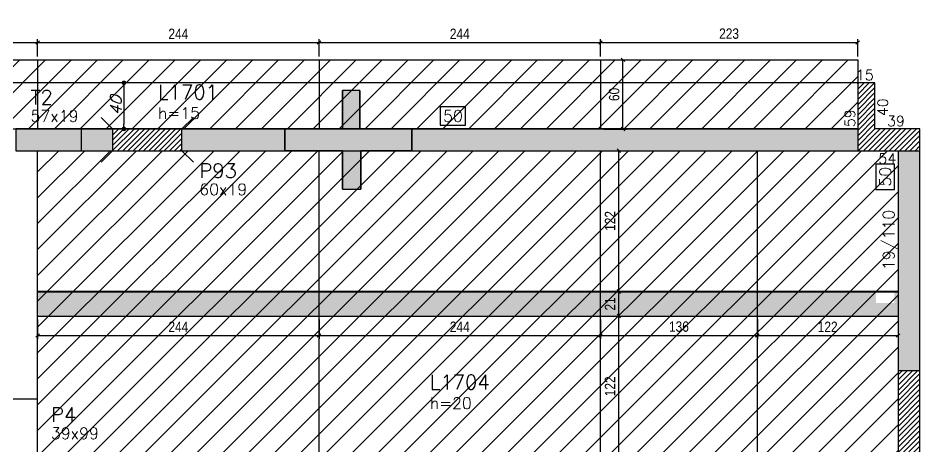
# Model space of a CAD drawing. Extents: x 1860 to 8661, y -614 to 3008.
# Drawn here: x 6508 to 7290, y 2087 to 2460 of the extents above; entities that cross this region are included whole.
import ezdxf
from ezdxf.enums import TextEntityAlignment as Align

# ---------------------------------------------------------------- set-up
doc = ezdxf.new("R2010")
doc.units = 0
for name, color, linetype in [('COTA', 241, 'Continuous'), ('F-CORTE', 4, 'Continuous'), ('F-COTAS', 106, 'Continuous'), ('F-DESNIVEL-1', 254, 'Continuous'), ('F-LAJES', 3, 'Continuous'), ('F-LAJES-DIM', 2, 'Continuous'), ('F-LAJES-NOME', 4, 'Continuous'), ('F-PILARES-DIM', 172, 'Continuous'), ('F-PILARES-HACH', 174, 'Continuous'), ('F-PILARES-M', 170, 'Continuous'), ('F-PILARES-N', 170, 'Continuous'), ('F-PILARES-NASCE', 4, 'Continuous'), ('F-PILARES-NOME', 170, 'Continuous'), ('F-PILARES-S', 170, 'Continuous'), ('F-SOLIDO-CORTE', 71, 'Continuous'), ('F-VIGAS', 3, 'Continuous'), ('F-VIGAS-DIM', 2, 'Continuous'), ('Painéis', 200, 'Continuous')]:
    doc.layers.add(name, color=color, linetype=linetype)
doc.layers.add('Hachura', color=251, linetype='Continuous', lineweight=9)
doc.styles.add('COTA TECNICA-50', font='techl___.ttf', dxfattribs={"height": 9})
doc.styles.add('CP-TEXT-INCL', font='romans.shx', dxfattribs={"oblique": 20})
doc.styles.add('MCP', font='romans.shx')
doc.dimstyles.new('COTA PAINEL-50', dxfattribs={"dimtxt": 9, "dimasz": 3, "dimexe": 3, "dimexo": 3, "dimgap": 3, "dimtad": 1, "dimdec": 1, "dimzin": 12, "dimdsep": 46, "dimtxsty": 'COTA TECNICA-50', "dimblk1": 'OBLIQUE', "dimblk2": 'OBLIQUE', "dimsah": 1, "dimcen": 0.9, "dimclrd": 4, "dimclre": 4, "dimclrt": 240, "dimadec": 1, "dimazin": 3, "dimtfac": 1, "dimtdec": 1, "dimtmove": 0, "dimatfit": 3, "dimfxl": 1, "dimtolj": 1, "dimtzin": 12, "dimarcsym": 0})
doc.dimstyles.new('CP-COTAS-50', dxfattribs={"dimscale": 0.8, "dimtxt": 12.5, "dimasz": 5, "dimexe": 5, "dimexo": 5, "dimgap": 2.5, "dimtad": 1, "dimdec": 1, "dimdsep": 46, "dimtxsty": 'CP-TEXT-INCL', "dimblk1": 'DOT', "dimblk2": 'DOT', "dimsah": 1, "dimcen": 9, "dimclrd": 256, "dimclre": 256, "dimclrt": 256, "dimadec": 0, "dimazin": 0, "dimtfac": 1, "dimtdec": 1, "dimtmove": 2, "dimatfit": 3, "dimldrblk": 'DOT', "dimfxl": 5, "dimtolj": 1, "dimarcsym": 0})
pattern_1 = [(45, (4454.8736, 10738.8875), (-2.245064, 2.245064), [])]

# ---------------------------------------------------------------- blocks, each defined once
blk = doc.blocks.new('*U36')
at = {"layer": 'F-VIGAS-DIM', "color": 1}
blk.add_lwpolyline([(0, 0), (22, 0), (22, 16), (0, 16)], close=True, dxfattribs=at)
at = {"layer": 'F-VIGAS-DIM', "style": 'MCP'}
blk.add_attdef('DIM', text='', height=10, dxfattribs=at).set_placement((11, 8), align=Align.MIDDLE_CENTER)
blk = doc.blocks.new('_Dot')
at = {"color": 0, "linetype": 'ByBlock', "lineweight": -2}
blk.add_line((-0.5, 0), (-1, 0), dxfattribs=at)
at = {"color": 0, "linetype": 'ByBlock', "const_width": 0.5}
blk.add_lwpolyline([(-0.25, 0, 1), (0.25, 0, 1)], format="xyb", close=True, dxfattribs=at)
blk = doc.blocks.new('*D1054')
at = {"layer": 'Defpoints', "color": 0, "transparency": 16777216}
for p in [(6599.72, 2403.39), (6599.72, 2363.39), (6599.72, 2363.39)]:
    blk.add_point(p, dxfattribs=at)
at = {"layer": 'F-COTAS', "lineweight": -2, "transparency": 16777216}
blk.add_line((6599.72, 2399.39), (6599.72, 2367.39), dxfattribs=at)
at = {"layer": 'F-COTAS', "lineweight": -2, "transparency": 16777216, "xscale": 4, "yscale": 4, "zscale": 4}
for p, rotation in [((6599.72, 2403.39), 90), ((6599.72, 2363.39), 270)]:
    blk.add_blockref('_Dot', p, dxfattribs=dict(at, rotation=rotation))
at = {"layer": 'F-COTAS', "transparency": 16777216, "insert": (6592.72, 2383.39), "char_height": 10, "attachment_point": 5, "rotation": 90, "style": 'CP-TEXT-INCL'}
blk.add_mtext('\\A1;40', dxfattribs=at)
blk = doc.blocks.new('_Oblique')
at = {"color": 0, "linetype": 'ByBlock', "lineweight": -2}
blk.add_line((-0.5, -0.5), (0.5, 0.5), dxfattribs=at)
blk = doc.blocks.new('*D1152')
at = {"layer": 'COTA', "color": 4, "lineweight": -2, "transparency": 16777216}
for p, q in [((6524.87, 2197.99), (6524.87, 2181.07)), ((6768.87, 2197.99), (6768.87, 2181.07)), ((6524.87, 2184.07), (6768.87, 2184.07))]:
    blk.add_line(p, q, dxfattribs=at)
at = {"layer": 'Defpoints', "color": 0, "transparency": 16777216}
for p in [(6524.87, 2200.99), (6768.87, 2200.99), (6768.87, 2184.07)]:
    blk.add_point(p, dxfattribs=at)
at = {"layer": 'COTA', "color": 4, "lineweight": -2, "transparency": 16777216, "xscale": 3, "yscale": 3, "zscale": 3, "rotation": 180}
blk.add_blockref('_Oblique', (6524.87, 2184.07), dxfattribs=at)
at = {"layer": 'COTA', "color": 4, "lineweight": -2, "transparency": 16777216, "xscale": 3, "yscale": 3, "zscale": 3}
blk.add_blockref('_Oblique', (6768.87, 2184.07), dxfattribs=at)
at = {"layer": 'COTA', "color": 240, "transparency": 16777216, "insert": (6646.87, 2191.64), "char_height": 9, "attachment_point": 5, "style": 'COTA TECNICA-50'}
blk.add_mtext('\\A1;244', dxfattribs=at)
blk = doc.blocks.new('*D1153')
at = {"layer": 'COTA', "color": 4, "lineweight": -2, "transparency": 16777216}
for p, q in [((6768.87, 2197.99), (6768.87, 2181.07)), ((7012.87, 2197.99), (7012.87, 2181.07)), ((6768.87, 2184.07), (7012.87, 2184.07))]:
    blk.add_line(p, q, dxfattribs=at)
at = {"layer": 'Defpoints', "color": 0, "transparency": 16777216}
for p in [(6768.87, 2200.99), (7012.87, 2200.99), (7012.87, 2184.07)]:
    blk.add_point(p, dxfattribs=at)
at = {"layer": 'COTA', "color": 4, "lineweight": -2, "transparency": 16777216, "xscale": 3, "yscale": 3, "zscale": 3, "rotation": 180}
blk.add_blockref('_Oblique', (6768.87, 2184.07), dxfattribs=at)
at = {"layer": 'COTA', "color": 4, "lineweight": -2, "transparency": 16777216, "xscale": 3, "yscale": 3, "zscale": 3}
blk.add_blockref('_Oblique', (7012.87, 2184.07), dxfattribs=at)
at = {"layer": 'COTA', "color": 240, "transparency": 16777216, "insert": (6890.87, 2191.64), "char_height": 9, "attachment_point": 5, "style": 'COTA TECNICA-50'}
blk.add_mtext('\\A1;244', dxfattribs=at)
blk = doc.blocks.new('*D1154')
at = {"layer": 'COTA', "color": 4, "lineweight": -2, "transparency": 16777216}
for p, q in [((7012.87, 2197.99), (7012.87, 2181.07)), ((7148.87, 2197.99), (7148.87, 2181.07)), ((7012.87, 2184.07), (7148.87, 2184.07))]:
    blk.add_line(p, q, dxfattribs=at)
at = {"layer": 'Defpoints', "color": 0, "transparency": 16777216}
for p in [(7012.87, 2200.99), (7148.87, 2200.99), (7148.87, 2184.07)]:
    blk.add_point(p, dxfattribs=at)
at = {"layer": 'COTA', "color": 4, "lineweight": -2, "transparency": 16777216, "xscale": 3, "yscale": 3, "zscale": 3, "rotation": 180}
blk.add_blockref('_Oblique', (7012.87, 2184.07), dxfattribs=at)
at = {"layer": 'COTA', "color": 4, "lineweight": -2, "transparency": 16777216, "xscale": 3, "yscale": 3, "zscale": 3}
blk.add_blockref('_Oblique', (7148.87, 2184.07), dxfattribs=at)
at = {"layer": 'COTA', "color": 240, "transparency": 16777216, "insert": (7080.87, 2191.77), "char_height": 9, "attachment_point": 5, "style": 'COTA TECNICA-50'}
blk.add_mtext('\\A1;136', dxfattribs=at)
blk = doc.blocks.new('*D1155')
at = {"layer": 'COTA', "color": 4, "lineweight": -2, "transparency": 16777216}
for p, q in [((7148.87, 2197.99), (7148.87, 2181.07)), ((7270.87, 2197.99), (7270.87, 2181.07)), ((7148.87, 2184.07), (7270.87, 2184.07))]:
    blk.add_line(p, q, dxfattribs=at)
at = {"layer": 'Defpoints', "color": 0, "transparency": 16777216}
for p in [(7148.87, 2200.99), (7270.87, 2200.99), (7270.87, 2184.07)]:
    blk.add_point(p, dxfattribs=at)
at = {"layer": 'COTA', "color": 4, "lineweight": -2, "transparency": 16777216, "xscale": 3, "yscale": 3, "zscale": 3, "rotation": 180}
blk.add_blockref('_Oblique', (7148.87, 2184.07), dxfattribs=at)
at = {"layer": 'COTA', "color": 4, "lineweight": -2, "transparency": 16777216, "xscale": 3, "yscale": 3, "zscale": 3}
blk.add_blockref('_Oblique', (7270.87, 2184.07), dxfattribs=at)
at = {"layer": 'COTA', "color": 240, "transparency": 16777216, "insert": (7209.87, 2191.63), "char_height": 9, "attachment_point": 5, "style": 'COTA TECNICA-50'}
blk.add_mtext('\\A1;122', dxfattribs=at)
blk = doc.blocks.new('*D1163')
at = {"layer": 'COTA', "color": 4, "lineweight": -2, "transparency": 16777216}
for p, q in [((7015.87, 2200.99), (7031.72, 2200.99)), ((7028.72, 2078.99), (7028.72, 2200.99)), ((7015.87, 2078.99), (7031.72, 2078.99))]:
    blk.add_line(p, q, dxfattribs=at)
at = {"layer": 'Defpoints', "color": 0, "transparency": 16777216}
for p in [(7012.87, 2200.99), (7028.72, 2200.99), (7012.87, 2078.99)]:
    blk.add_point(p, dxfattribs=at)
at = {"layer": 'COTA', "color": 4, "lineweight": -2, "transparency": 16777216, "xscale": 3, "yscale": 3, "zscale": 3}
for p, rotation in [((7028.72, 2200.99), 90), ((7028.72, 2078.99), 270)]:
    blk.add_blockref('_Oblique', p, dxfattribs=dict(at, rotation=rotation))
at = {"layer": 'COTA', "color": 240, "transparency": 16777216, "insert": (7021.16, 2139.99), "char_height": 9, "attachment_point": 5, "rotation": 90, "style": 'COTA TECNICA-50'}
blk.add_mtext('\\A1;122', dxfattribs=at)
blk = doc.blocks.new('*D1164')
at = {"layer": 'COTA', "color": 4, "lineweight": -2, "transparency": 16777216}
for p, q in [((7015.87, 2221.99), (7031.72, 2221.99)), ((7028.72, 2200.99), (7028.72, 2221.99)), ((7015.87, 2200.99), (7031.72, 2200.99))]:
    blk.add_line(p, q, dxfattribs=at)
at = {"layer": 'Defpoints', "color": 0, "transparency": 16777216}
for p in [(7012.87, 2221.99), (7028.72, 2221.99), (7012.87, 2200.99)]:
    blk.add_point(p, dxfattribs=at)
at = {"layer": 'COTA', "color": 4, "lineweight": -2, "transparency": 16777216, "xscale": 3, "yscale": 3, "zscale": 3}
for p, rotation in [((7028.72, 2221.99), 90), ((7028.72, 2200.99), 270)]:
    blk.add_blockref('_Oblique', p, dxfattribs=dict(at, rotation=rotation))
at = {"layer": 'COTA', "color": 240, "transparency": 16777216, "insert": (7021.16, 2211.49), "char_height": 9, "attachment_point": 5, "rotation": 90, "style": 'COTA TECNICA-50'}
blk.add_mtext('\\A1;21', dxfattribs=at)
blk = doc.blocks.new('*D1165')
at = {"layer": 'COTA', "color": 4, "lineweight": -2, "transparency": 16777216}
for p, q in [((7015.87, 2344.49), (7031.72, 2344.49)), ((7028.72, 2222.49), (7028.72, 2344.49)), ((7015.87, 2222.49), (7031.72, 2222.49))]:
    blk.add_line(p, q, dxfattribs=at)
at = {"layer": 'Defpoints', "color": 0, "transparency": 16777216}
for p in [(7012.87, 2344.49), (7028.72, 2344.49), (7012.87, 2222.49)]:
    blk.add_point(p, dxfattribs=at)
at = {"layer": 'COTA', "color": 4, "lineweight": -2, "transparency": 16777216, "xscale": 3, "yscale": 3, "zscale": 3}
for p, rotation in [((7028.72, 2344.49), 90), ((7028.72, 2222.49), 270)]:
    blk.add_blockref('_Oblique', p, dxfattribs=dict(at, rotation=rotation))
at = {"layer": 'COTA', "color": 240, "transparency": 16777216, "insert": (7021.16, 2283.49), "char_height": 9, "attachment_point": 5, "rotation": 90, "style": 'COTA TECNICA-50'}
blk.add_mtext('\\A1;122', dxfattribs=at)
blk = doc.blocks.new('*D1407')
at = {"layer": 'COTA', "color": 4, "lineweight": -2, "transparency": 16777216}
for p, q in [((6280.87, 2426.29), (6280.87, 2441.33)), ((6524.87, 2426.29), (6524.87, 2441.33)), ((6280.87, 2438.33), (6524.87, 2438.33))]:
    blk.add_line(p, q, dxfattribs=at)
at = {"layer": 'Defpoints', "color": 0, "transparency": 16777216}
for p in [(6524.87, 2438.33), (6280.87, 2423.29), (6524.87, 2423.29)]:
    blk.add_point(p, dxfattribs=at)
at = {"layer": 'COTA', "color": 4, "lineweight": -2, "transparency": 16777216, "xscale": 3, "yscale": 3, "zscale": 3, "rotation": 180}
blk.add_blockref('_Oblique', (6280.87, 2438.33), dxfattribs=at)
at = {"layer": 'COTA', "color": 4, "lineweight": -2, "transparency": 16777216, "xscale": 3, "yscale": 3, "zscale": 3}
blk.add_blockref('_Oblique', (6524.87, 2438.33), dxfattribs=at)
at = {"layer": 'COTA', "color": 240, "transparency": 16777216, "insert": (6402.87, 2445.9), "char_height": 9, "attachment_point": 5, "style": 'COTA TECNICA-50'}
blk.add_mtext('\\A1;244', dxfattribs=at)
blk = doc.blocks.new('*D1408')
at = {"layer": 'COTA', "color": 4, "lineweight": -2, "transparency": 16777216}
for p, q in [((6524.87, 2426.29), (6524.87, 2441.33)), ((6768.87, 2426.29), (6768.87, 2441.33)), ((6524.87, 2438.33), (6768.87, 2438.33))]:
    blk.add_line(p, q, dxfattribs=at)
at = {"layer": 'Defpoints', "color": 0, "transparency": 16777216}
for p in [(6768.87, 2438.33), (6524.87, 2423.29), (6768.87, 2423.29)]:
    blk.add_point(p, dxfattribs=at)
at = {"layer": 'COTA', "color": 4, "lineweight": -2, "transparency": 16777216, "xscale": 3, "yscale": 3, "zscale": 3, "rotation": 180}
blk.add_blockref('_Oblique', (6524.87, 2438.33), dxfattribs=at)
at = {"layer": 'COTA', "color": 4, "lineweight": -2, "transparency": 16777216, "xscale": 3, "yscale": 3, "zscale": 3}
blk.add_blockref('_Oblique', (6768.87, 2438.33), dxfattribs=at)
at = {"layer": 'COTA', "color": 240, "transparency": 16777216, "insert": (6646.87, 2445.9), "char_height": 9, "attachment_point": 5, "style": 'COTA TECNICA-50'}
blk.add_mtext('\\A1;244', dxfattribs=at)
blk = doc.blocks.new('*D1409')
at = {"layer": 'COTA', "color": 4, "lineweight": -2, "transparency": 16777216}
for p, q in [((6768.87, 2426.29), (6768.87, 2441.33)), ((7012.87, 2426.29), (7012.87, 2441.33)), ((6768.87, 2438.33), (7012.87, 2438.33))]:
    blk.add_line(p, q, dxfattribs=at)
at = {"layer": 'Defpoints', "color": 0, "transparency": 16777216}
for p in [(7012.87, 2438.33), (6768.87, 2423.29), (7012.87, 2423.29)]:
    blk.add_point(p, dxfattribs=at)
at = {"layer": 'COTA', "color": 4, "lineweight": -2, "transparency": 16777216, "xscale": 3, "yscale": 3, "zscale": 3, "rotation": 180}
blk.add_blockref('_Oblique', (6768.87, 2438.33), dxfattribs=at)
at = {"layer": 'COTA', "color": 4, "lineweight": -2, "transparency": 16777216, "xscale": 3, "yscale": 3, "zscale": 3}
blk.add_blockref('_Oblique', (7012.87, 2438.33), dxfattribs=at)
at = {"layer": 'COTA', "color": 240, "transparency": 16777216, "insert": (6890.87, 2445.9), "char_height": 9, "attachment_point": 5, "style": 'COTA TECNICA-50'}
blk.add_mtext('\\A1;244', dxfattribs=at)
blk = doc.blocks.new('*D1410')
at = {"layer": 'COTA', "color": 4, "lineweight": -2, "transparency": 16777216}
for p, q in [((7012.87, 2426.29), (7012.87, 2441.33)), ((7235.87, 2426.29), (7235.87, 2441.33)), ((7012.87, 2438.33), (7235.87, 2438.33))]:
    blk.add_line(p, q, dxfattribs=at)
at = {"layer": 'Defpoints', "color": 0, "transparency": 16777216}
for p in [(7235.87, 2438.33), (7012.87, 2423.29), (7235.87, 2423.29)]:
    blk.add_point(p, dxfattribs=at)
at = {"layer": 'COTA', "color": 4, "lineweight": -2, "transparency": 16777216, "xscale": 3, "yscale": 3, "zscale": 3, "rotation": 180}
blk.add_blockref('_Oblique', (7012.87, 2438.33), dxfattribs=at)
at = {"layer": 'COTA', "color": 4, "lineweight": -2, "transparency": 16777216, "xscale": 3, "yscale": 3, "zscale": 3}
blk.add_blockref('_Oblique', (7235.87, 2438.33), dxfattribs=at)
at = {"layer": 'COTA', "color": 240, "transparency": 16777216, "insert": (7124.37, 2446.03), "char_height": 9, "attachment_point": 5, "style": 'COTA TECNICA-50'}
blk.add_mtext('\\A1;223', dxfattribs=at)
blk = doc.blocks.new('*D1374')
at = {"layer": 'COTA', "color": 4, "lineweight": -2, "transparency": 16777216}
for p, q in [((7015.87, 2423.29), (7035.37, 2423.29)), ((7032.37, 2363.29), (7032.37, 2423.29)), ((7015.87, 2363.29), (7035.37, 2363.29))]:
    blk.add_line(p, q, dxfattribs=at)
at = {"layer": 'Defpoints', "color": 0, "transparency": 16777216}
for p in [(7012.87, 2423.29), (7032.37, 2423.29), (7012.87, 2363.29)]:
    blk.add_point(p, dxfattribs=at)
at = {"layer": 'COTA', "color": 4, "lineweight": -2, "transparency": 16777216, "xscale": 3, "yscale": 3, "zscale": 3}
for p, rotation in [((7032.37, 2423.29), 90), ((7032.37, 2363.29), 270)]:
    blk.add_blockref('_Oblique', p, dxfattribs=dict(at, rotation=rotation))
at = {"layer": 'COTA', "color": 240, "transparency": 16777216, "insert": (7024.78, 2393.29), "char_height": 9, "attachment_point": 5, "rotation": 90, "style": 'COTA TECNICA-50'}
blk.add_mtext('\\A1;60', dxfattribs=at)

msp = doc.modelspace()

# ---------------------------------------------------------------- hatches: boundary and pattern name
at = {"layer": 'F-PILARES-HACH', "linetype": 'Continuous'}
h = msp.add_hatch(dxfattribs=at)
h.set_pattern_fill('ANSI31', color=256, style=0)
h.set_pattern_definition(pattern_1)
h.paths.add_polyline_path([(7235.87, 2403.39), (7235.87, 2344.39), (7289.87, 2344.39), (7289.87, 2363.39), (7250.87, 2363.39), (7250.87, 2403.39)], flags=16)
msp.add_hatch(color=252, dxfattribs=at).paths.add_polyline_path([(6505.87, 2344.39), (6562.87, 2344.39), (6562.87, 2363.39), (6505.87, 2363.39)], flags=16)
h = msp.add_hatch(dxfattribs=at)
h.set_pattern_fill('ANSI31', color=256, style=0)
h.set_pattern_definition(pattern_1)
h.paths.add_polyline_path([(6589.87, 2344.39), (6649.87, 2344.39), (6649.87, 2363.39), (6589.87, 2363.39)], flags=16)
h = msp.add_hatch(dxfattribs=at)
h.set_pattern_fill('ANSI31', color=256, style=0)
h.set_pattern_definition(pattern_1)
h.paths.add_polyline_path([(7270.87, 2026.39), (7289.87, 2026.39), (7289.87, 2153.39), (7270.87, 2153.39)], flags=16)
at = {"layer": 'F-SOLIDO-CORTE', "linetype": 'Continuous'}
msp.add_hatch(color=256, dxfattribs=at).paths.add_polyline_path([(6739.18, 2344.39), (6789.18, 2344.39), (6789.18, 2311.04), (6805.18, 2311.04), (6805.18, 2344.39), (6849.18, 2344.39), (6849.18, 2363.39), (6804.18, 2363.39), (6804.18, 2396.74), (6789.18, 2396.74), (6789.18, 2363.39), (6739.18, 2363.39)], flags=16)
msp.add_hatch(color=256, dxfattribs=at).paths.add_polyline_path([(6739.18, 2344.39), (6789.18, 2344.39), (6789.18, 2311.04), (6805.18, 2311.04), (6805.18, 2344.39), (6849.18, 2344.39), (6849.18, 2363.39), (6804.18, 2363.39), (6804.18, 2396.74), (6789.18, 2396.74), (6789.18, 2363.39), (6739.18, 2363.39)], flags=16)
at = {"layer": 'Hachura', "linetype": 'ByBlock'}
h = msp.add_hatch(dxfattribs=at)
h.set_pattern_fill('ANSI31', color=256, scale=5)
h.paths.add_polyline_path([(5634.83, 714.79), (5649.83, 714.79), (5649.83, 761.29), (5634.83, 761.29)])
h.paths.add_polyline_path([(5949.87, 694.79), (5949.87, 761.29), (5710.87, 761.29), (5710.87, 694.79)])
h.paths.add_polyline_path([(5938.58, 605.04), (5938.58, 620.04), (5708.58, 620.04), (5708.58, 605.04)])
h.paths.add_polyline_path([(6709.87, -101.64), (6769.87, -101.64), (6769.87, 142.36), (6709.87, 142.36)])
h.paths.add_polyline_path([(6709.87, 142.36), (6769.87, 142.36), (6769.87, 386.36), (6709.87, 386.36)])
h.paths.add_polyline_path([(6709.87, 386.36), (6769.87, 386.36), (6769.87, 630.36), (6709.87, 630.36)])
h.paths.add_polyline_path([(6709.87, 630.36), (6769.87, 630.36), (6769.87, 874.36), (6709.87, 874.36)])
h.paths.add_polyline_path([(6709.87, 874.36), (6769.87, 874.36), (6769.87, 1118.36), (6709.87, 1118.36)])
h.paths.add_polyline_path([(6709.87, 1118.36), (6769.87, 1118.36), (6769.87, 1341.36), (6709.87, 1341.36)])
h.paths.add_polyline_path([(5792.87, 2423.29), (5792.87, 2363.29), (6036.87, 2363.29), (6036.87, 2423.29)])
h.paths.add_polyline_path([(6036.87, 2423.29), (6036.87, 2363.29), (6280.87, 2363.29), (6280.87, 2423.29)])
h.paths.add_polyline_path([(6524.87, 2363.29), (6524.87, 2423.29), (6280.87, 2423.29), (6280.87, 2363.29)])
h.paths.add_polyline_path([(6768.87, 2363.29), (6768.87, 2423.29), (6524.87, 2423.29), (6524.87, 2363.29)])
h.paths.add_polyline_path([(7012.87, 2363.29), (7012.87, 2423.29), (6768.87, 2423.29), (6768.87, 2363.29)])
h.paths.add_polyline_path([(7235.87, 2363.29), (7235.87, 2423.29), (7012.87, 2423.29), (7012.87, 2363.29)])
h.paths.add_polyline_path([(6847.43, -116.74), (6862.43, -116.74), (6862.43, 127.26), (6847.43, 127.26)])
h.paths.add_polyline_path([(6847.43, 127.26), (6862.43, 127.26), (6862.43, 371.26), (6847.43, 371.26)])
h.paths.add_polyline_path([(6847.43, 371.26), (6862.43, 371.26), (6862.43, 615.26), (6847.43, 615.26)])
h.paths.add_polyline_path([(6862.43, 859.26), (6847.43, 859.26), (6847.43, 615.26), (6862.43, 615.26)])
h.paths.add_polyline_path([(6862.43, 1103.26), (6847.43, 1103.26), (6847.43, 859.26), (6862.43, 859.26)])
h.paths.add_polyline_path([(6862.43, 1103.26), (6862.43, 1112.26), (6847.43, 1112.26), (6847.43, 1103.26)])
h.paths.add_polyline_path([(6862.43, 1356.26), (6847.43, 1356.26), (6847.43, 1112.26), (6862.43, 1112.26)])
h.paths.add_polyline_path([(7250.87, 2525.66), (7250.87, 2540.66), (7006.87, 2540.66), (7006.87, 2525.66)])
h.paths.add_polyline_path([(6997.87, 2525.66), (7006.87, 2525.66), (7006.87, 2540.66), (6997.87, 2540.66)])
h.paths.add_polyline_path([(6997.87, 2525.66), (6997.87, 2540.66), (6753.87, 2540.66), (6753.87, 2525.66)])
h.paths.add_polyline_path([(6753.87, 2525.66), (6753.87, 2540.66), (6509.87, 2540.66), (6509.87, 2525.66)])
h.paths.add_polyline_path([(6265.87, 2540.66), (6265.87, 2525.66), (6509.87, 2525.66), (6509.87, 2540.66)])
h.paths.add_polyline_path([(6021.87, 2540.66), (6021.87, 2525.66), (6265.87, 2525.66), (6265.87, 2540.66)])
h.paths.add_polyline_path([(5777.87, 2540.66), (5777.87, 2525.66), (6021.87, 2525.66), (6021.87, 2540.66)])
h = msp.add_hatch(dxfattribs=at)
h.set_pattern_fill('ANSI31', color=256, scale=5)
h.set_pattern_definition([(45, (6102.888, -94.022), (-11.22532, 11.22532), [])])
h.paths.add_polyline_path([(6485.87, 2048.89), (6485.87, 2128.89), (6495.87, 2128.89), (6495.87, 2344.39), (5792.87, 2344.39), (5749.87, 2344.39), (5749.87, 2153.39), (5749.87, 2048.89), (5978.87, 2048.89)])
h.paths.add_polyline_path([(5978.87, 2029.89), (5749.87, 2029.89), (5749.87, 1954.39), (5749.87, 1723.39), (5749.87, 1622.39), (6286.87, 1622.39), (6505.87, 1622.39), (6505.87, 2029.89), (6485.87, 2029.89)])
h.paths.add_polyline_path([(7270.87, 2153.39), (7270.87, 2344.39), (7235.87, 2344.39), (6562.87, 2344.39), (6524.87, 2344.39), (6524.87, 2128.89), (6524.87, 2029.89), (6524.87, 1622.39), (6950.37, 1622.39), (7099.37, 1622.39), (7230.87, 1622.39), (7230.87, 1641.39), (7230.87, 1939.39), (7270.87, 1939.39), (7270.87, 2026.39)])
h.paths.add_polyline_path([(5582.87, 1567.39), (5730.87, 1567.39), (5730.87, 1723.39), (5730.87, 1954.39), (5730.87, 2029.89), (5582.87, 2029.89)])
at = {"layer": 'Hachura'}
h = msp.add_hatch(color=256, dxfattribs=at)
h.dxf.hatch_style = 1
h.paths.add_polyline_path([(6768.87, 2200.99), (6768.87, 2222.49), (6524.87, 2222.49), (6524.87, 2202.62), (6524.87, 2200.99)])
h.paths.add_polyline_path([(6768.87, 2222.49), (6768.87, 2200.99), (7012.87, 2200.99), (7012.87, 2222.49)])
h.paths.add_polyline_path([(7012.87, 2222.49), (7012.87, 2200.99), (7148.87, 2200.99), (7148.87, 2222.49)])
h.paths.add_polyline_path([(7148.87, 2222.49), (7148.87, 2200.99), (7270.87, 2200.99), (7270.87, 2222.49), (7267.75, 2222.49), (7267.75, 2212.38), (7251.75, 2212.38), (7251.75, 2222.49)])
h.paths.add_polyline_path([(7148.87, 2078.99), (7148.87, 2058.99), (7270.87, 2058.99), (7270.87, 2078.99)])
h.paths.add_polyline_path([(7012.87, 2078.99), (7012.87, 2058.99), (7148.87, 2058.99), (7148.87, 2078.99)])
h.paths.add_polyline_path([(6936.37, 2078.99), (6936.37, 2058.99), (7012.87, 2058.99), (7012.87, 2078.99)])
h.paths.add_polyline_path([(6768.87, 2078.99), (6768.87, 2058.99), (6887.37, 2058.99), (6887.37, 2078.99)])
h.paths.add_polyline_path([(6524.87, 2078.99), (6524.87, 2058.99), (6768.87, 2058.99), (6768.87, 2078.99)])
h.paths.add_polyline_path([(6768.87, 1886.49), (6768.87, 1907.99), (6524.87, 1907.99), (6524.87, 1886.49)])
h.paths.add_polyline_path([(7012.87, 1886.49), (7012.87, 1907.99), (6768.87, 1907.99), (6768.87, 1886.49)])
h.paths.add_polyline_path([(7230.87, 1886.49), (7230.87, 1907.99), (7012.87, 1907.99), (7012.87, 1886.49)])
h.paths.add_polyline_path([(7230.87, 1744.49), (7230.87, 1764.49), (7012.87, 1764.49), (7012.87, 1744.49)])
h.paths.add_polyline_path([(7012.87, 1744.49), (7012.87, 1764.49), (6768.87, 1764.49), (6768.87, 1744.49)])
h.paths.add_polyline_path([(6768.87, 1744.49), (6768.87, 1764.49), (6524.87, 1764.49), (6524.87, 1744.49)])

# ---------------------------------------------------------------- linework, layer by layer
at = {"layer": 'F-CORTE', "linetype": 'Continuous'}
for points in [[(6739.18, 2344.39), (6789.18, 2344.39), (6789.18, 2311.04), (6789.18, 2344.39), (6739.18, 2344.39), (6739.18, 2363.39), (6789.18, 2363.39), (6789.18, 2396.74), (6789.18, 2363.39), (6739.18, 2363.39), (6739.18, 2344.39)], [(6804.18, 2396.74), (6804.18, 2363.39), (6849.18, 2363.39), (6849.18, 2344.39), (6805.18, 2344.39), (6805.18, 2311.04), (6805.18, 2344.39), (6849.18, 2344.39), (6849.18, 2363.39), (6804.18, 2363.39), (6804.18, 2396.74)]]:
    msp.add_lwpolyline(points, dxfattribs=at)
at = {"layer": 'F-DESNIVEL-1', "linetype": 'Continuous'}
for points in [[(6589.87, 2344.39), (6589.87, 2363.39), (6562.97, 2363.39)], [(6589.87, 2344.39), (6562.97, 2363.39), (6562.97, 2344.39)], [(6649.87, 2344.39), (7235.77, 2344.39), (7235.77, 2363.39)], [(6649.87, 2344.39), (7235.77, 2363.39), (6649.87, 2363.39)], [(6649.87, 2344.39), (6649.87, 2363.39), (6649.87, 2344.39)], [(6589.87, 2344.39), (6562.97, 2344.39), (6589.87, 2344.39)], [(7270.87, 2153.49), (7289.87, 2153.49), (7289.87, 2344.29)], [(7270.87, 2153.49), (7289.87, 2344.29), (7270.87, 2344.29)], [(7270.87, 2153.49), (7270.87, 2344.29), (7270.87, 2153.49)]]:
    msp.add_solid(points, dxfattribs=at)
at = {"layer": 'F-LAJES', "linetype": 'Continuous'}
for p, q in [((7250.87, 2403.39), (5777.87, 2403.39)), ((7250.87, 2363.39), (7250.87, 2403.39))]:
    msp.add_line(p, q, dxfattribs=at)
at = {"layer": 'F-PILARES-M', "linetype": 'Continuous'}
for points in [[(6505.87, 2344.39), (6562.87, 2344.39), (6562.87, 2363.39), (6505.87, 2363.39), (6505.87, 2344.39)], [(6485.87, 2029.89), (6524.87, 2029.89), (6524.87, 2128.89), (6485.87, 2128.89), (6485.87, 2029.89)]]:
    msp.add_lwpolyline(points, dxfattribs=at)
at = {"layer": 'F-PILARES-N', "linetype": 'Continuous'}
msp.add_lwpolyline([(6589.87, 2344.39), (6649.87, 2344.39), (6649.87, 2363.39), (6589.87, 2363.39), (6589.87, 2344.39)], dxfattribs=at)
at = {"layer": 'F-PILARES-NASCE', "linetype": 'Continuous'}
for p, q in [((6589.87, 2363.39), (6579.87, 2373.39)), ((6649.87, 2363.39), (6659.87, 2373.39)), ((6589.87, 2344.39), (6579.87, 2334.39)), ((6649.87, 2344.39), (6659.87, 2334.39))]:
    msp.add_line(p, q, dxfattribs=at)
at = {"layer": 'F-PILARES-S', "linetype": 'Continuous'}
for points in [[(7235.87, 2403.39), (7235.87, 2344.39), (7289.87, 2344.39), (7289.87, 2363.39), (7250.87, 2363.39), (7250.87, 2403.39), (7235.87, 2403.39)], [(7270.87, 2026.39), (7289.87, 2026.39), (7289.87, 2153.39), (7270.87, 2153.39), (7270.87, 2026.39)]]:
    msp.add_lwpolyline(points, dxfattribs=at)
at = {"layer": 'F-SOLIDO-CORTE'}
msp.add_lwpolyline([(6739.18, 2344.39), (6789.18, 2344.39), (6789.18, 2311.04), (6805.18, 2311.04), (6805.18, 2344.39), (6849.18, 2344.39), (6849.18, 2363.39), (6804.18, 2363.39), (6804.18, 2396.74), (6789.18, 2396.74), (6789.18, 2363.39), (6739.18, 2363.39), (6739.18, 2344.39)], dxfattribs=at)
msp.add_lwpolyline([(6739.18, 2344.39), (6789.18, 2344.39), (6789.18, 2311.04), (6805.18, 2311.04), (6805.18, 2344.39), (6849.18, 2344.39), (6849.18, 2363.39), (6804.18, 2363.39), (6804.18, 2396.74), (6789.18, 2396.74), (6789.18, 2363.39), (6739.18, 2363.39), (6739.18, 2344.39)], dxfattribs=at)
at = {"layer": 'F-VIGAS'}
for points in [[(6589.87, 2363.39), (6562.87, 2363.39)], [(7235.87, 2363.39), (6649.87, 2363.39)], [(6524.87, 2128.89), (6524.87, 2344.39)], [(6562.87, 2344.39), (6589.87, 2344.39)], [(6649.87, 2344.39), (7235.87, 2344.39)], [(7270.87, 2344.39), (7270.87, 2153.39)], [(7289.87, 2153.39), (7289.87, 2344.39)]]:
    msp.add_lwpolyline(points, dxfattribs=at)
at = {"layer": 'Painéis'}
for p, q in [((6524.87, 2423.29), (6524.87, 2363.29)), ((6768.87, 2423.29), (6768.87, 2363.29)), ((7012.87, 2423.29), (7012.87, 2363.29))]:
    msp.add_line(p, q, dxfattribs=at)
msp.add_lwpolyline([(5792.87, 2423.29), (7235.87, 2423.29), (7235.87, 2363.29), (5792.87, 2363.29)], close=True, dxfattribs=at)
for points in [[(6768.87, 1622.49), (6768.87, 2344.49)], [(7012.87, 1622.49), (7012.87, 2344.49)], [(7148.87, 1907.99), (7148.87, 2344.49)], [(6524.87, 2222.49), (7270.87, 2222.49)], [(6524.87, 2221.99), (7270.87, 2221.99)], [(6524.37, 2200.99), (7270.37, 2200.99)], [(6524.87, 2200.99), (7270.87, 2200.99)]]:
    msp.add_lwpolyline(points, dxfattribs=at)

# ---------------------------------------------------------------- block references
at = {"layer": 'F-VIGAS-DIM', "linetype": 'Continuous'}
msp.add_blockref('*U36', (6873.97, 2366.51), dxfattribs=at).add_auto_attribs({'DIM': '50'})
at = {"layer": 'F-VIGAS-DIM', "linetype": 'Continuous', "rotation": 90}
msp.add_blockref('*U36', (7267.75, 2310.89), dxfattribs=at).add_auto_attribs({'DIM': '50'})

# ---------------------------------------------------------------- texts
at = {"layer": 'F-LAJES-DIM', "linetype": 'Continuous', "style": 'MCP'}
for s, p in [('h=15', (6629.24, 2372.03)), ('h=20', (6864.88, 2120.36))]:
    msp.add_text(s, height=10, dxfattribs=at).set_placement(p)
at = {"layer": 'F-LAJES-NOME', "linetype": 'Continuous', "style": 'MCP'}
for s, p in [('L1701', (6629.24, 2389.03)), ('L1704', (6864.88, 2137.36))]:
    msp.add_text(s, height=12.5, dxfattribs=at).set_placement(p)
at = {"layer": 'F-PILARES-DIM', "linetype": 'Continuous', "style": 'MCP'}
for s, height, p in [('15', 9, (7234.37, 2405.64)), ('57x19', 10, (6518.76, 2369.61)), ('39', 9, (7261.37, 2365.64)), ('54', 9, (7253.87, 2333.14)), ('60x19', 10, (6664.97, 2305.85)), ('39x99', 10, (6536.42, 2094.18))]:
    msp.add_text(s, height=height, dxfattribs=at).set_placement(p)
for s, p in [('40', (7262.12, 2374.39)), ('59', (7233.62, 2364.89))]:
    msp.add_text(s, height=9, rotation=90, dxfattribs=at).set_placement(p)
at = {"layer": 'F-PILARES-NOME', "linetype": 'Continuous', "style": 'MCP'}
for s, p in [('T2', (6518.76, 2384.61)), ('P93', (6664.97, 2320.85)), ('P4', (6536.42, 2109.18))]:
    msp.add_text(s, height=12.5, dxfattribs=at).set_placement(p)
at = {"layer": 'F-VIGAS-DIM', "linetype": 'Continuous', "style": 'MCP'}
msp.add_text('19/110', height=10, rotation=90, dxfattribs=at).set_placement((7267.75, 2240.89))

# ---------------------------------------------------------------- dimensions: what is measured, and where the dimension line sits
at = {"layer": 'COTA'}
for base, p1, p2, picture, middle in [((6524.87, 2438.33), (6280.87, 2423.29), (6524.87, 2423.29), '*D1407', (6402.87, 2445.9)), ((6768.87, 2438.33), (6524.87, 2423.29), (6768.87, 2423.29), '*D1408', (6646.87, 2445.9)), ((7012.87, 2438.33), (6768.87, 2423.29), (7012.87, 2423.29), '*D1409', (6890.87, 2445.9)), ((7235.87, 2438.33), (7012.87, 2423.29), (7235.87, 2423.29), '*D1410', (7124.37, 2446.03)), ((7012.87, 2184.07), (6768.87, 2200.99), (7012.87, 2200.99), '*D1153', (6890.87, 2191.64)), ((7148.87, 2184.07), (7012.87, 2200.99), (7148.87, 2200.99), '*D1154', (7080.87, 2191.77)), ((7270.87, 2184.07), (7148.87, 2200.99), (7270.87, 2200.99), '*D1155', (7209.87, 2191.63))]:
    dim = msp.add_linear_dim(base=base, p1=p1, p2=p2, dimstyle='COTA PAINEL-50', override={"dimtmove": 1}, dxfattribs=at)
    dim.commit()
    dim.dimension.update_dxf_attribs({"geometry": picture, "text_midpoint": middle})
for base, p1, p2, picture, middle in [((7032.37, 2423.29), (7012.87, 2363.29), (7012.87, 2423.29), '*D1374', (7024.78, 2393.29)), ((7028.72, 2344.49), (7012.87, 2222.49), (7012.87, 2344.49), '*D1165', (7021.16, 2283.49))]:
    dim = msp.add_linear_dim(base=base, p1=p1, p2=p2, angle=90, dimstyle='COTA PAINEL-50', dxfattribs=at)
    dim.commit()
    dim.dimension.update_dxf_attribs({"geometry": picture, "text_midpoint": middle})
for base, p1, p2, picture, middle in [((7028.72, 2221.99), (7012.87, 2200.99), (7012.87, 2221.99), '*D1164', (7021.16, 2211.49)), ((7028.72, 2200.99), (7012.87, 2078.99), (7012.87, 2200.99), '*D1163', (7021.16, 2139.99))]:
    dim = msp.add_linear_dim(base=base, p1=p1, p2=p2, angle=90, dimstyle='COTA PAINEL-50', override={"dimtmove": 1}, dxfattribs=at)
    dim.commit()
    dim.dimension.update_dxf_attribs({"geometry": picture, "text_midpoint": middle})
dim = msp.add_linear_dim(base=(6768.87, 2184.07), p1=(6524.87, 2200.99), p2=(6768.87, 2200.99), dimstyle='COTA PAINEL-50', dxfattribs=at)
dim.commit()
dim.dimension.update_dxf_attribs({"geometry": '*D1152', "text_midpoint": (6646.87, 2191.64)})
at = {"layer": 'F-COTAS'}
dim = msp.add_aligned_dim(p1=(6599.72, 2403.39), p2=(6599.72, 2363.39), distance=0, dimstyle='CP-COTAS-50', dxfattribs=at)
dim.commit()
dim.dimension.update_dxf_attribs({"geometry": '*D1054', "text_midpoint": (6592.72, 2383.39)})

doc.saveas('drawing.dxf')
